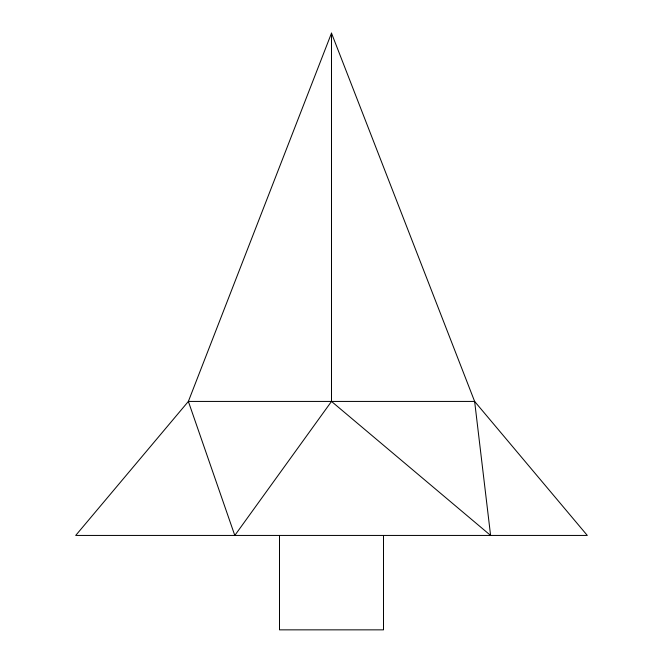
<?xml version="1.0" encoding="UTF-8"?>
<svg xmlns="http://www.w3.org/2000/svg" width="663" height="663" viewBox="0 0 663 663"><rect width="100%" height="100%" fill="white"/><g stroke="black" fill="none" stroke-linecap="round" stroke-linejoin="round"><path stroke-width="0.99" d="M331.5 33.15L188.367 401.43L75.698 535.439L587.302 535.439L474.633 401.43L331.5 33.15L331.5 401.43L234.801 535.439L188.367 401.43L474.633 401.43L490.595 535.439L331.5 401.43M383.504 535.439L383.504 629.85L279.496 629.85L279.496 535.439"/></g></svg>
